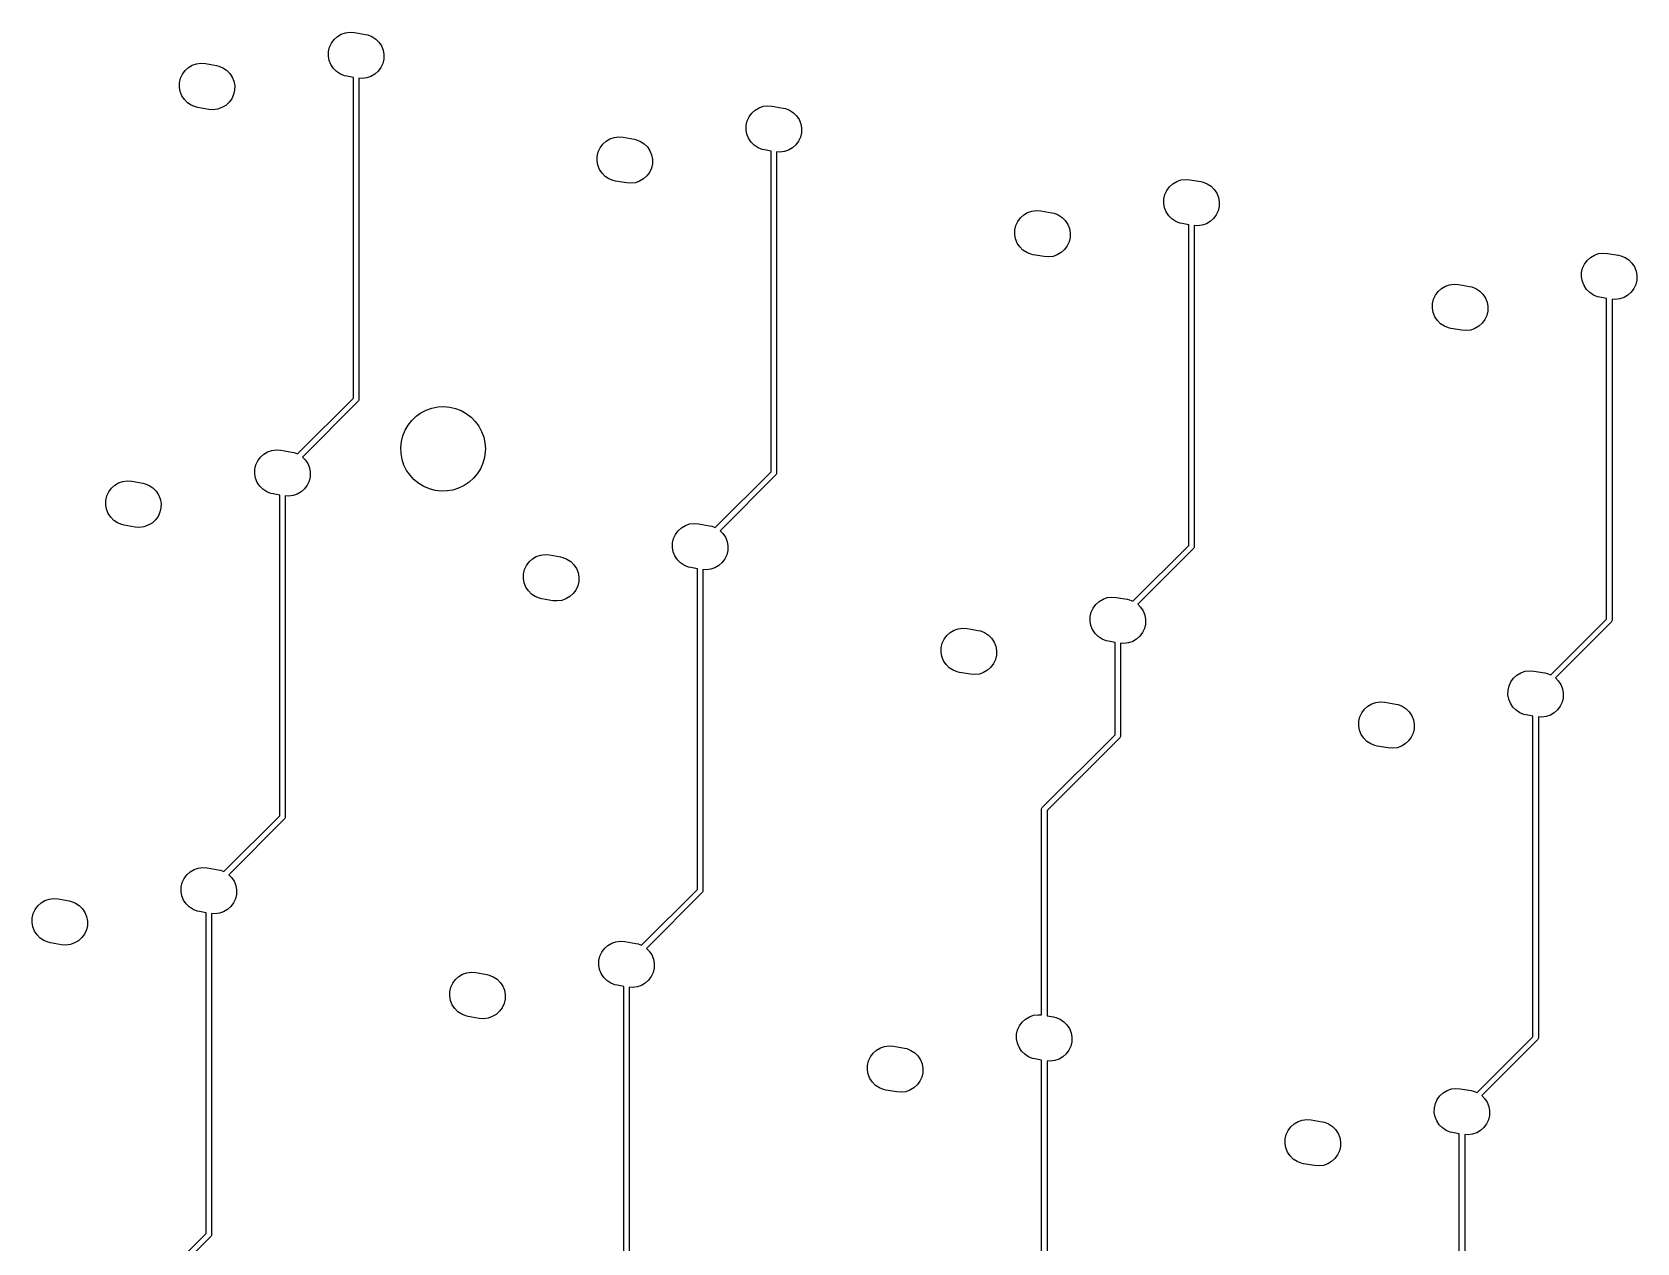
# Model space of a CAD drawing. Extents: x -67 to 321, y -170 to -25.
# Drawn here: x -60.4 to 11.7, y -79.9 to -25.5 of the extents above; entities that cross this region are included whole.
import ezdxf

# ---------------------------------------------------------------- set-up
doc = ezdxf.new("R2010")
doc.units = 0
doc.layers.add('BLACK', color=7, linetype='CONTINUOUS')

msp = doc.modelspace()

# ---------------------------------------------------------------- linework, layer by layer
at = {"layer": 'BLACK', "linetype": 'CONTINUOUS'}
for p, q in [((-46.9237, -25.9691), (-46.8043, -25.806)), ((-46.8043, -25.806), (-46.6546, -25.6703)), ((-46.6546, -25.6703), (-46.4806, -25.5674)), ((-46.4806, -25.5674), (-46.2895, -25.5016)), ((-46.2895, -25.5016), (-46.0891, -25.4755)), ((-46.0891, -25.4755), (-45.8875, -25.4903)), ((-45.8875, -25.4903), (-45.3951, -25.5772)), ((-45.3951, -25.5772), (-45.2931, -25.6007)), ((-45.2931, -25.6007), (-45.1055, -25.6758)), ((-45.1055, -25.6758), (-44.9368, -25.787)), ((-44.9368, -25.787), (-44.7938, -25.93)), ((-44.7938, -25.93), (-44.6826, -26.0987)), ((-47.0582, -26.5519), (-47.0533, -26.3498)), ((-47.0224, -26.7508), (-47.0582, -26.5519)), ((-47.0533, -26.3498), (-47.0078, -26.1529)), ((-47.0078, -26.1529), (-46.9237, -25.9691)), ((-44.6826, -26.0987), (-44.6075, -26.2863)), ((-44.6075, -26.2863), (-44.5717, -26.4853)), ((-44.5717, -26.4853), (-44.5767, -26.6873)), ((-53.7024, -27.5516), (-53.6183, -27.3679)), ((-53.6183, -27.3679), (-53.4989, -27.2048)), ((-53.4989, -27.2048), (-53.3492, -27.069)), ((-53.3492, -27.069), (-53.1752, -26.9661)), ((-53.1752, -26.9661), (-52.9841, -26.9003)), ((-52.9841, -26.9003), (-52.7837, -26.8743)), ((-52.7837, -26.8743), (-52.5821, -26.8891)), ((-52.5821, -26.8891), (-52.0897, -26.9759)), ((-52.0897, -26.9759), (-51.9877, -26.9995)), ((-51.9877, -26.9995), (-51.8001, -27.0745)), ((-51.8001, -27.0745), (-51.6313, -27.1858)), ((-51.6313, -27.1858), (-51.4884, -27.3287)), ((-51.4884, -27.3287), (-51.3772, -27.4974)), ((-46.9474, -26.9385), (-47.0224, -26.7508)), ((-46.8361, -27.1072), (-46.9474, -26.9385)), ((-46.6932, -27.2501), (-46.8361, -27.1072)), ((-46.5245, -27.3614), (-46.6932, -27.2501)), ((-46.3368, -27.4364), (-46.5245, -27.3614)), ((-44.9754, -27.3669), (-45.1493, -27.4698)), ((-44.8256, -27.2311), (-44.9754, -27.3669)), ((-44.7063, -27.068), (-44.8256, -27.2311)), ((-44.6221, -26.8842), (-44.7063, -27.068)), ((-44.5767, -26.6873), (-44.6221, -26.8842)), ((-53.7528, -27.9506), (-53.7479, -27.7486)), ((-53.717, -28.1495), (-53.7528, -27.9506)), ((-53.7479, -27.7486), (-53.7024, -27.5516)), ((-51.3772, -27.4974), (-51.3021, -27.6851)), ((-51.2713, -28.0861), (-51.3167, -28.283)), ((-51.3021, -27.6851), (-51.2663, -27.884)), ((-51.2663, -27.884), (-51.2713, -28.0861)), ((-46.2348, -27.46), (-46.3368, -27.4364)), ((-45.94, -27.512), (-46.2348, -27.46)), ((-45.94, -41.9194), (-45.94, -27.512)), ((-45.5409, -27.5616), (-45.69, -27.5506)), ((-45.69, -27.5506), (-45.69, -41.9712)), ((-45.3404, -27.5356), (-45.5409, -27.5616)), ((-45.1493, -27.4698), (-45.3404, -27.5356)), ((-53.642, -28.3372), (-53.717, -28.1495)), ((-53.5307, -28.5059), (-53.642, -28.3372)), ((-53.3878, -28.6488), (-53.5307, -28.5059)), ((-53.2191, -28.7601), (-53.3878, -28.6488)), ((-53.0314, -28.8352), (-53.2191, -28.7601)), ((-51.67, -28.7656), (-51.8439, -28.8685)), ((-51.5202, -28.6299), (-51.67, -28.7656)), ((-51.4009, -28.4668), (-51.5202, -28.6299)), ((-51.3167, -28.283), (-51.4009, -28.4668)), ((-27.7201, -28.8754), (-27.5289, -28.8096)), ((-27.5289, -28.8096), (-27.3285, -28.7835)), ((-27.3285, -28.7835), (-27.1269, -28.7983)), ((-27.1269, -28.7983), (-26.6345, -28.8852)), ((-52.9294, -28.8587), (-53.0314, -28.8352)), ((-52.437, -28.9455), (-52.9294, -28.8587)), ((-52.2355, -28.9603), (-52.437, -28.9455)), ((-52.035, -28.9343), (-52.2355, -28.9603)), ((-51.8439, -28.8685), (-52.035, -28.9343)), ((-28.2927, -29.6578), (-28.2472, -29.4609)), ((-28.2472, -29.4609), (-28.1631, -29.2771)), ((-28.1631, -29.2771), (-28.0437, -29.114)), ((-28.0437, -29.114), (-27.894, -28.9783)), ((-27.894, -28.9783), (-27.7201, -28.8754)), ((-26.6345, -28.8852), (-26.5326, -28.9087)), ((-26.5326, -28.9087), (-26.3449, -28.9838)), ((-26.3449, -28.9838), (-26.1762, -29.095)), ((-26.1762, -29.095), (-26.0332, -29.238)), ((-26.0332, -29.238), (-25.922, -29.4067)), ((-25.922, -29.4067), (-25.8469, -29.5943)), ((-34.4146, -30.2741), (-34.2235, -30.2083)), ((-34.2235, -30.2083), (-34.0231, -30.1823)), ((-34.0231, -30.1823), (-33.8215, -30.1971)), ((-33.8215, -30.1971), (-33.3291, -30.2839)), ((-28.2977, -29.8599), (-28.2927, -29.6578)), ((-28.2619, -30.0588), (-28.2977, -29.8599)), ((-28.1868, -30.2465), (-28.2619, -30.0588)), ((-28.0755, -30.4152), (-28.1868, -30.2465)), ((-25.8615, -30.1922), (-25.9457, -30.376)), ((-25.8161, -29.9953), (-25.8615, -30.1922)), ((-25.8469, -29.5943), (-25.8111, -29.7933)), ((-25.8111, -29.7933), (-25.8161, -29.9953)), ((-34.9873, -31.0566), (-34.9418, -30.8596)), ((-34.9418, -30.8596), (-34.8577, -30.6759)), ((-34.8577, -30.6759), (-34.7383, -30.5128)), ((-34.7383, -30.5128), (-34.5886, -30.377)), ((-34.5886, -30.377), (-34.4146, -30.2741)), ((-33.3291, -30.2839), (-33.2272, -30.3075)), ((-33.2272, -30.3075), (-33.0395, -30.3825)), ((-33.0395, -30.3825), (-32.8708, -30.4938)), ((-32.8708, -30.4938), (-32.7278, -30.6367)), ((-32.7278, -30.6367), (-32.6166, -30.8054)), ((-32.6166, -30.8054), (-32.5415, -30.9931)), ((-32.5415, -30.9931), (-32.5057, -31.192)), ((-27.9326, -30.5581), (-28.0755, -30.4152)), ((-27.7639, -30.6694), (-27.9326, -30.5581)), ((-27.5762, -30.7444), (-27.7639, -30.6694)), ((-27.4742, -30.768), (-27.5762, -30.7444)), ((-27.1794, -30.82), (-27.4742, -30.768)), ((-27.1794, -45.2274), (-27.1794, -30.82)), ((-26.7803, -30.8696), (-26.9294, -30.8586)), ((-26.9294, -30.8586), (-26.9294, -45.2792)), ((-26.5798, -30.8436), (-26.7803, -30.8696)), ((-26.3887, -30.7778), (-26.5798, -30.8436)), ((-26.2148, -30.6749), (-26.3887, -30.7778)), ((-26.065, -30.5391), (-26.2148, -30.6749)), ((-25.9457, -30.376), (-26.065, -30.5391)), ((-34.9922, -31.2586), (-34.9873, -31.0566)), ((-34.9565, -31.4575), (-34.9922, -31.2586)), ((-34.8814, -31.6452), (-34.9565, -31.4575)), ((-34.7701, -31.8139), (-34.8814, -31.6452)), ((-32.5561, -31.591), (-32.6403, -31.7748)), ((-32.5107, -31.3941), (-32.5561, -31.591)), ((-32.5057, -31.192), (-32.5107, -31.3941)), ((-34.6272, -31.9568), (-34.7701, -31.8139)), ((-34.4585, -32.0681), (-34.6272, -31.9568)), ((-34.2708, -32.1432), (-34.4585, -32.0681)), ((-34.1688, -32.1667), (-34.2708, -32.1432)), ((-33.6764, -32.2535), (-34.1688, -32.1667)), ((-33.4749, -32.2683), (-33.6764, -32.2535)), ((-33.2744, -32.2423), (-33.4749, -32.2683)), ((-33.0833, -32.1765), (-33.2744, -32.2423)), ((-32.9094, -32.0736), (-33.0833, -32.1765)), ((-32.7596, -31.9379), (-32.9094, -32.0736)), ((-32.6403, -31.7748), (-32.7596, -31.9379)), ((-9.4025, -32.5851), (-9.2832, -32.422)), ((-9.2832, -32.422), (-9.1334, -32.2863)), ((-9.1334, -32.2863), (-8.9595, -32.1834)), ((-8.9595, -32.1834), (-8.7684, -32.1176)), ((-8.7684, -32.1176), (-8.5679, -32.0915)), ((-8.5679, -32.0915), (-8.3664, -32.1063)), ((-8.3664, -32.1063), (-7.874, -32.1932)), ((-7.874, -32.1932), (-7.772, -32.2167)), ((-7.772, -32.2167), (-7.5843, -32.2918)), ((-7.5843, -32.2918), (-7.4156, -32.403)), ((-7.4156, -32.403), (-7.2727, -32.5459)), ((-9.5371, -33.1679), (-9.5321, -32.9658)), ((-9.5321, -32.9658), (-9.4867, -32.7689)), ((-9.4867, -32.7689), (-9.4025, -32.5851)), ((-7.2727, -32.5459), (-7.1614, -32.7147)), ((-7.1614, -32.7147), (-7.0864, -32.9023)), ((-7.0864, -32.9023), (-7.0506, -33.1013)), ((-7.0506, -33.1013), (-7.0555, -33.3033)), ((-16.0971, -33.9839), (-15.9778, -33.8208)), ((-15.9778, -33.8208), (-15.828, -33.685)), ((-15.828, -33.685), (-15.6541, -33.5821)), ((-15.6541, -33.5821), (-15.463, -33.5163)), ((-15.463, -33.5163), (-15.2625, -33.4903)), ((-15.2625, -33.4903), (-15.061, -33.5051)), ((-15.061, -33.5051), (-14.5686, -33.5919)), ((-14.5686, -33.5919), (-14.4666, -33.6155)), ((-14.4666, -33.6155), (-14.2789, -33.6905)), ((-14.2789, -33.6905), (-14.1102, -33.8018)), ((-14.1102, -33.8018), (-13.9673, -33.9447)), ((-9.5013, -33.3668), (-9.5371, -33.1679)), ((-9.4262, -33.5544), (-9.5013, -33.3668)), ((-9.315, -33.7232), (-9.4262, -33.5544)), ((-9.172, -33.8661), (-9.315, -33.7232)), ((-9.0033, -33.9774), (-9.172, -33.8661)), ((-7.3045, -33.8471), (-7.4542, -33.9829)), ((-7.1851, -33.684), (-7.3045, -33.8471)), ((-7.101, -33.5002), (-7.1851, -33.684)), ((-7.0555, -33.3033), (-7.101, -33.5002)), ((-16.2317, -34.5666), (-16.2267, -34.3646)), ((-16.1959, -34.7655), (-16.2317, -34.5666)), ((-16.2267, -34.3646), (-16.1813, -34.1676)), ((-16.1813, -34.1676), (-16.0971, -33.9839)), ((-13.9673, -33.9447), (-13.856, -34.1134)), ((-13.856, -34.1134), (-13.7809, -34.3011)), ((-13.7809, -34.3011), (-13.7451, -34.5)), ((-13.7451, -34.5), (-13.7501, -34.7021)), ((-8.8156, -34.0524), (-9.0033, -33.9774)), ((-8.7137, -34.076), (-8.8156, -34.0524)), ((-8.4188, -34.128), (-8.7137, -34.076)), ((-8.4188, -48.5354), (-8.4188, -34.128)), ((-8.0197, -34.1776), (-8.1688, -34.1666)), ((-8.1688, -34.1666), (-8.1688, -48.5872)), ((-7.8193, -34.1516), (-8.0197, -34.1776)), ((-7.6281, -34.0858), (-7.8193, -34.1516)), ((-7.4542, -33.9829), (-7.6281, -34.0858)), ((-16.1208, -34.9532), (-16.1959, -34.7655)), ((-16.0096, -35.1219), (-16.1208, -34.9532)), ((-15.8666, -35.2648), (-16.0096, -35.1219)), ((-15.6979, -35.3761), (-15.8666, -35.2648)), ((-13.9991, -35.2459), (-14.1488, -35.3816)), ((-13.8797, -35.0828), (-13.9991, -35.2459)), ((-13.7956, -34.899), (-13.8797, -35.0828)), ((-13.7501, -34.7021), (-13.7956, -34.899)), ((-15.5102, -35.4512), (-15.6979, -35.3761)), ((-15.4083, -35.4747), (-15.5102, -35.4512)), ((-14.9158, -35.5615), (-15.4083, -35.4747)), ((-14.7143, -35.5763), (-14.9158, -35.5615)), ((-14.5139, -35.5503), (-14.7143, -35.5763)), ((-14.3227, -35.4845), (-14.5139, -35.5503)), ((-14.1488, -35.3816), (-14.3227, -35.4845)), ((9.2739, -36.0769), (9.3581, -35.8931)), ((9.3581, -35.8931), (9.4774, -35.73)), ((9.4774, -35.73), (9.6272, -35.5943)), ((9.6272, -35.5943), (9.8011, -35.4914)), ((9.8011, -35.4914), (9.9922, -35.4256)), ((9.9922, -35.4256), (10.1927, -35.3995)), ((10.1927, -35.3995), (10.3942, -35.4143)), ((10.3942, -35.4143), (10.8866, -35.5012)), ((10.8866, -35.5012), (10.9886, -35.5247)), ((10.9886, -35.5247), (11.1763, -35.5998)), ((11.1763, -35.5998), (11.345, -35.711)), ((11.345, -35.711), (11.4879, -35.8539)), ((11.4879, -35.8539), (11.5992, -36.0227)), ((11.5992, -36.0227), (11.6742, -36.2103)), ((9.2235, -36.4759), (9.2285, -36.2738)), ((9.2593, -36.6748), (9.2235, -36.4759)), ((9.2285, -36.2738), (9.2739, -36.0769)), ((9.3344, -36.8624), (9.2593, -36.6748)), ((11.7051, -36.6113), (11.6596, -36.8082)), ((11.6742, -36.2103), (11.71, -36.4093)), ((11.71, -36.4093), (11.7051, -36.6113)), ((2.5339, -37.6726), (2.5793, -37.4756)), ((2.5793, -37.4756), (2.6635, -37.2919)), ((2.6635, -37.2919), (2.7828, -37.1288)), ((2.7828, -37.1288), (2.9326, -36.993)), ((2.9326, -36.993), (3.1065, -36.8901)), ((3.1065, -36.8901), (3.2976, -36.8243)), ((3.2976, -36.8243), (3.4981, -36.7983)), ((3.4981, -36.7983), (3.6996, -36.8131)), ((3.6996, -36.8131), (4.192, -36.8999)), ((4.192, -36.8999), (4.294, -36.9235)), ((4.294, -36.9235), (4.4817, -36.9985)), ((4.4817, -36.9985), (4.6504, -37.1098)), ((4.6504, -37.1098), (4.7933, -37.2527)), ((4.7933, -37.2527), (4.9046, -37.4214)), ((4.9046, -37.4214), (4.9797, -37.6091)), ((9.4456, -37.0312), (9.3344, -36.8624)), ((9.5885, -37.1741), (9.4456, -37.0312)), ((9.7573, -37.2854), (9.5885, -37.1741)), ((9.9449, -37.3604), (9.7573, -37.2854)), ((10.0469, -37.384), (9.9449, -37.3604)), ((10.3418, -37.4359), (10.0469, -37.384)), ((10.3418, -51.8434), (10.3418, -37.4359)), ((10.7409, -37.4856), (10.5918, -37.4746)), ((10.5918, -37.4746), (10.5918, -51.8952)), ((10.9413, -37.4596), (10.7409, -37.4856)), ((11.1324, -37.3938), (10.9413, -37.4596)), ((11.3064, -37.2909), (11.1324, -37.3938)), ((11.4561, -37.1551), (11.3064, -37.2909)), ((11.5755, -36.992), (11.4561, -37.1551)), ((11.6596, -36.8082), (11.5755, -36.992)), ((2.5289, -37.8746), (2.5339, -37.6726)), ((2.5647, -38.0735), (2.5289, -37.8746)), ((2.6398, -38.2612), (2.5647, -38.0735)), ((5.0105, -38.0101), (4.965, -38.207)), ((4.9797, -37.6091), (5.0154, -37.808)), ((5.0154, -37.808), (5.0105, -38.0101)), ((2.751, -38.4299), (2.6398, -38.2612)), ((2.8939, -38.5728), (2.751, -38.4299)), ((3.0627, -38.6841), (2.8939, -38.5728)), ((3.2503, -38.7592), (3.0627, -38.6841)), ((3.3523, -38.7827), (3.2503, -38.7592)), ((3.8447, -38.8695), (3.3523, -38.7827)), ((4.0463, -38.8843), (3.8447, -38.8695)), ((4.2467, -38.8583), (4.0463, -38.8843)), ((4.4378, -38.7925), (4.2467, -38.8583)), ((4.6118, -38.6896), (4.4378, -38.7925)), ((4.7615, -38.5539), (4.6118, -38.6896)), ((4.8809, -38.3908), (4.7615, -38.5539)), ((4.965, -38.207), (4.8809, -38.3908)), ((-48.4445, -44.4239), (-45.94, -41.9194)), ((-45.7266, -42.0595), (-48.2297, -44.5627)), ((-45.7118, -42.0325), (-45.7266, -42.0595)), ((-45.6951, -42.0067), (-45.7118, -42.0325)), ((-45.6942, -42.0003), (-45.6951, -42.0067)), ((-45.6929, -41.9978), (-45.6942, -42.0003)), ((-45.69, -41.9712), (-45.6932, -41.9932)), ((-45.6932, -41.9932), (-45.6929, -41.9978)), ((-42.9027, -42.576), (-42.6646, -42.4523)), ((-42.6646, -42.4523), (-42.4114, -42.3633)), ((-42.4114, -42.3633), (-42.1481, -42.311)), ((-42.1481, -42.311), (-41.8802, -42.2962)), ((-41.8802, -42.2962), (-41.6128, -42.3194)), ((-41.6128, -42.3194), (-41.3513, -42.38)), ((-41.3513, -42.38), (-41.101, -42.4768)), ((-41.101, -42.4768), (-40.8669, -42.608)), ((-43.6163, -43.3601), (-43.4815, -43.128)), ((-43.4815, -43.128), (-43.3153, -42.9173)), ((-43.3153, -42.9173), (-43.1211, -42.732)), ((-43.1211, -42.732), (-42.9027, -42.576)), ((-40.8669, -42.608), (-40.6535, -42.7708)), ((-40.6535, -42.7708), (-40.4652, -42.962)), ((-40.4652, -42.962), (-40.3058, -43.1779)), ((-40.3058, -43.1779), (-40.1783, -43.4141)), ((-43.8091, -44.1363), (-43.7817, -43.8693)), ((-43.7817, -43.8693), (-43.717, -43.6089)), ((-43.717, -43.6089), (-43.6163, -43.3601)), ((-40.1783, -43.4141), (-40.0854, -43.6659)), ((-40.0854, -43.6659), (-40.029, -43.9283)), ((-40.029, -43.9283), (-40.01, -44.196)), ((-50.2317, -44.7297), (-50.1123, -44.5666)), ((-50.1123, -44.5666), (-49.9626, -44.4309)), ((-49.9626, -44.4309), (-49.7886, -44.328)), ((-49.7886, -44.328), (-49.5975, -44.2622)), ((-49.5975, -44.2622), (-49.3971, -44.2361)), ((-49.3971, -44.2361), (-49.1955, -44.2509)), ((-49.1955, -44.2509), (-48.7031, -44.3378)), ((-48.7031, -44.3378), (-48.6011, -44.3613)), ((-48.6011, -44.3613), (-48.4445, -44.4239)), ((-48.2297, -44.5627), (-48.1018, -44.6905)), ((-43.7985, -44.4045), (-43.8091, -44.1363)), ((-43.7503, -44.6685), (-43.7985, -44.4045)), ((-43.6654, -44.9231), (-43.7503, -44.6685)), ((-40.0495, -44.5813), (-40.1223, -44.8396)), ((-40.0137, -44.3153), (-40.0495, -44.5813)), ((-40.01, -44.196), (-40.0137, -44.3153)), ((-50.3662, -45.3125), (-50.3613, -45.1104)), ((-50.3304, -45.5114), (-50.3662, -45.3125)), ((-50.3613, -45.1104), (-50.3158, -44.9135)), ((-50.3158, -44.9135), (-50.2317, -44.7297)), ((-48.1018, -44.6905), (-47.9906, -44.8593)), ((-47.9906, -44.8593), (-47.9155, -45.0469)), ((-47.9155, -45.0469), (-47.8797, -45.2459)), ((-47.8797, -45.2459), (-47.8847, -45.4479)), ((-43.5454, -45.1632), (-43.6654, -44.9231)), ((-43.3928, -45.384), (-43.5454, -45.1632)), ((-43.2106, -45.581), (-43.3928, -45.384)), ((-40.3729, -45.3128), (-40.5456, -45.5182)), ((-40.2308, -45.0851), (-40.3729, -45.3128)), ((-40.1223, -44.8396), (-40.2308, -45.0851)), ((-29.684, -47.7319), (-27.1794, -45.2274)), ((-26.966, -45.3675), (-29.4691, -47.8707)), ((-26.9512, -45.3405), (-26.966, -45.3675)), ((-26.9345, -45.3147), (-26.9512, -45.3405)), ((-26.9336, -45.3083), (-26.9345, -45.3147)), ((-26.9323, -45.3058), (-26.9336, -45.3083)), ((-26.9294, -45.2792), (-26.9326, -45.3012)), ((-26.9326, -45.3012), (-26.9323, -45.3058)), ((-57.0104, -46.3122), (-56.9263, -46.1285)), ((-56.9263, -46.1285), (-56.8069, -45.9654)), ((-56.8069, -45.9654), (-56.6572, -45.8296)), ((-56.6572, -45.8296), (-56.4832, -45.7267)), ((-56.4832, -45.7267), (-56.2921, -45.6609)), ((-56.2921, -45.6609), (-56.0917, -45.6349)), ((-56.0917, -45.6349), (-55.8901, -45.6497)), ((-55.8901, -45.6497), (-55.3977, -45.7365)), ((-55.3977, -45.7365), (-55.2957, -45.7601)), ((-55.2957, -45.7601), (-55.1081, -45.8351)), ((-55.1081, -45.8351), (-54.9393, -45.9464)), ((-54.9393, -45.9464), (-54.7964, -46.0893)), ((-54.7964, -46.0893), (-54.6852, -46.258)), ((-50.2554, -45.699), (-50.3304, -45.5114)), ((-50.1441, -45.8678), (-50.2554, -45.699)), ((-50.0012, -46.0107), (-50.1441, -45.8678)), ((-49.8325, -46.1219), (-50.0012, -46.0107)), ((-49.6448, -46.197), (-49.8325, -46.1219)), ((-48.2834, -46.1275), (-48.4573, -46.2303)), ((-48.1336, -45.9917), (-48.2834, -46.1275)), ((-48.0143, -45.8286), (-48.1336, -45.9917)), ((-47.9301, -45.6448), (-48.0143, -45.8286)), ((-47.8847, -45.4479), (-47.9301, -45.6448)), ((-43.0025, -45.7505), (-43.2106, -45.581)), ((-42.7726, -45.8889), (-43.0025, -45.7505)), ((-42.5254, -45.9936), (-42.7726, -45.8889)), ((-42.266, -46.0623), (-42.5254, -45.9936)), ((-41.9995, -46.0939), (-42.266, -46.0623)), ((-41.7312, -46.0876), (-41.9995, -46.0939)), ((-41.4665, -46.0435), (-41.7312, -46.0876)), ((-41.2106, -45.9626), (-41.4665, -46.0435)), ((-40.9686, -45.8464), (-41.2106, -45.9626)), ((-40.7455, -45.6973), (-40.9686, -45.8464)), ((-40.5456, -45.5182), (-40.7455, -45.6973)), ((-57.0608, -46.7112), (-57.0559, -46.5092)), ((-57.025, -46.9101), (-57.0608, -46.7112)), ((-57.0559, -46.5092), (-57.0104, -46.3122)), ((-54.6852, -46.258), (-54.6101, -46.4457)), ((-54.5793, -46.8466), (-54.6247, -47.0436)), ((-54.6101, -46.4457), (-54.5743, -46.6446)), ((-54.5743, -46.6446), (-54.5793, -46.8466)), ((-49.5428, -46.2206), (-49.6448, -46.197)), ((-49.248, -46.2725), (-49.5428, -46.2206)), ((-49.248, -60.68), (-49.248, -46.2725)), ((-48.8489, -46.3222), (-48.998, -46.3112)), ((-48.998, -46.3112), (-48.998, -60.7317)), ((-48.6484, -46.2961), (-48.8489, -46.3222)), ((-48.4573, -46.2303), (-48.6484, -46.2961)), ((-56.95, -47.0978), (-57.025, -46.9101)), ((-56.8387, -47.2665), (-56.95, -47.0978)), ((-56.6958, -47.4094), (-56.8387, -47.2665)), ((-56.5271, -47.5207), (-56.6958, -47.4094)), ((-56.3394, -47.5958), (-56.5271, -47.5207)), ((-54.978, -47.5262), (-55.1519, -47.6291)), ((-54.8282, -47.3904), (-54.978, -47.5262)), ((-54.7089, -47.2274), (-54.8282, -47.3904)), ((-54.6247, -47.0436), (-54.7089, -47.2274)), ((-31.028, -47.636), (-30.8369, -47.5702)), ((-30.8369, -47.5702), (-30.6365, -47.5441)), ((-30.6365, -47.5441), (-30.4349, -47.5589)), ((-30.4349, -47.5589), (-29.9425, -47.6458)), ((-56.2374, -47.6193), (-56.3394, -47.5958)), ((-55.745, -47.7061), (-56.2374, -47.6193)), ((-55.5435, -47.7209), (-55.745, -47.7061)), ((-55.343, -47.6949), (-55.5435, -47.7209)), ((-55.1519, -47.6291), (-55.343, -47.6949)), ((-31.6007, -48.4184), (-31.5552, -48.2215)), ((-31.5552, -48.2215), (-31.4711, -48.0377)), ((-31.4711, -48.0377), (-31.3517, -47.8746)), ((-31.3517, -47.8746), (-31.202, -47.7388)), ((-31.202, -47.7388), (-31.028, -47.636)), ((-29.9425, -47.6458), (-29.8406, -47.6693)), ((-29.8406, -47.6693), (-29.684, -47.7319)), ((-29.4691, -47.8707), (-29.3412, -47.9985)), ((-29.3412, -47.9985), (-29.23, -48.1673)), ((-29.23, -48.1673), (-29.1549, -48.3549)), ((-37.7226, -49.0347), (-37.5315, -48.9689)), ((-37.5315, -48.9689), (-37.3311, -48.9429)), ((-37.3311, -48.9429), (-37.1295, -48.9577)), ((-37.1295, -48.9577), (-36.6371, -49.0445)), ((-31.6056, -48.6205), (-31.6007, -48.4184)), ((-31.5699, -48.8194), (-31.6056, -48.6205)), ((-31.4948, -49.007), (-31.5699, -48.8194)), ((-31.3835, -49.1758), (-31.4948, -49.007)), ((-29.1695, -48.9528), (-29.2537, -49.1366)), ((-29.1241, -48.7559), (-29.1695, -48.9528)), ((-29.1549, -48.3549), (-29.1191, -48.5538)), ((-29.1191, -48.5538), (-29.1241, -48.7559)), ((-10.9234, -51.0399), (-8.4188, -48.5354)), ((-8.2054, -48.6755), (-10.7085, -51.1787)), ((-8.1907, -48.6485), (-8.2054, -48.6755)), ((-8.174, -48.6227), (-8.1907, -48.6485)), ((-8.173, -48.6163), (-8.174, -48.6227)), ((-8.1717, -48.6138), (-8.173, -48.6163)), ((-8.1688, -48.5872), (-8.172, -48.6092)), ((-8.172, -48.6092), (-8.1717, -48.6138)), ((-38.2953, -49.8172), (-38.2498, -49.6202)), ((-38.2498, -49.6202), (-38.1657, -49.4365)), ((-38.1657, -49.4365), (-38.0463, -49.2734)), ((-38.0463, -49.2734), (-37.8966, -49.1376)), ((-37.8966, -49.1376), (-37.7226, -49.0347)), ((-36.6371, -49.0445), (-36.5352, -49.0681)), ((-36.5352, -49.0681), (-36.3475, -49.1431)), ((-36.3475, -49.1431), (-36.1788, -49.2544)), ((-36.1788, -49.2544), (-36.0358, -49.3973)), ((-36.0358, -49.3973), (-35.9246, -49.566)), ((-35.9246, -49.566), (-35.8495, -49.7537)), ((-31.2406, -49.3187), (-31.3835, -49.1758)), ((-31.0719, -49.4299), (-31.2406, -49.3187)), ((-30.8842, -49.505), (-31.0719, -49.4299)), ((-30.7822, -49.5286), (-30.8842, -49.505)), ((-30.4874, -49.5805), (-30.7822, -49.5286)), ((-30.4874, -63.988), (-30.4874, -49.5805)), ((-30.0883, -49.6302), (-30.2374, -49.6192)), ((-30.2374, -49.6192), (-30.2374, -64.0397)), ((-29.8878, -49.6041), (-30.0883, -49.6302)), ((-29.6967, -49.5383), (-29.8878, -49.6041)), ((-29.5228, -49.4355), (-29.6967, -49.5383)), ((-29.373, -49.2997), (-29.5228, -49.4355)), ((-29.2537, -49.1366), (-29.373, -49.2997)), ((-38.3002, -50.0192), (-38.2953, -49.8172)), ((-38.2645, -50.2181), (-38.3002, -50.0192)), ((-38.1894, -50.4058), (-38.2645, -50.2181)), ((-38.0781, -50.5745), (-38.1894, -50.4058)), ((-35.8641, -50.3516), (-35.9483, -50.5353)), ((-35.8187, -50.1546), (-35.8641, -50.3516)), ((-35.8495, -49.7537), (-35.8137, -49.9526)), ((-35.8137, -49.9526), (-35.8187, -50.1546)), ((-37.9352, -50.7174), (-38.0781, -50.5745)), ((-37.7665, -50.8287), (-37.9352, -50.7174)), ((-37.5788, -50.9038), (-37.7665, -50.8287)), ((-37.4768, -50.9273), (-37.5788, -50.9038)), ((-36.9844, -51.0141), (-37.4768, -50.9273)), ((-36.7829, -51.0289), (-36.9844, -51.0141)), ((-36.5824, -51.0029), (-36.7829, -51.0289)), ((-36.3913, -50.9371), (-36.5824, -51.0029)), ((-36.2174, -50.8342), (-36.3913, -50.9371)), ((-36.0676, -50.6984), (-36.2174, -50.8342)), ((-35.9483, -50.5353), (-36.0676, -50.6984)), ((-12.5912, -51.1826), (-12.4414, -51.0468)), ((-12.4414, -51.0468), (-12.2675, -50.944)), ((-12.2675, -50.944), (-12.0764, -50.8782)), ((-12.0764, -50.8782), (-11.8759, -50.8521)), ((-11.8759, -50.8521), (-11.6744, -50.8669)), ((-11.6744, -50.8669), (-11.182, -50.9538)), ((-11.182, -50.9538), (-11.08, -50.9773)), ((-11.08, -50.9773), (-10.9234, -51.0399)), ((-12.8451, -51.9285), (-12.8401, -51.7264)), ((-12.8401, -51.7264), (-12.7947, -51.5295)), ((-12.7947, -51.5295), (-12.7105, -51.3457)), ((-12.7105, -51.3457), (-12.5912, -51.1826)), ((-10.7085, -51.1787), (-10.5807, -51.3065)), ((-10.5807, -51.3065), (-10.4694, -51.4753)), ((-10.4694, -51.4753), (-10.3943, -51.6629)), ((-10.3943, -51.6629), (-10.3586, -51.8618)), ((-10.3586, -51.8618), (-10.3635, -52.0639)), ((7.8372, -54.3479), (10.3418, -51.8434)), ((10.5918, -51.8952), (10.5886, -51.9172)), ((-19.4051, -52.7445), (-19.2857, -52.5814)), ((-19.2857, -52.5814), (-19.136, -52.4456)), ((-19.136, -52.4456), (-18.9621, -52.3427)), ((-18.9621, -52.3427), (-18.771, -52.2769)), ((-18.771, -52.2769), (-18.5705, -52.2509)), ((-18.5705, -52.2509), (-18.369, -52.2657)), ((-18.369, -52.2657), (-17.8766, -52.3525)), ((-17.8766, -52.3525), (-17.7746, -52.376)), ((-17.7746, -52.376), (-17.5869, -52.4511)), ((-17.5869, -52.4511), (-17.4182, -52.5624)), ((-17.4182, -52.5624), (-17.2753, -52.7053)), ((-12.8093, -52.1274), (-12.8451, -51.9285)), ((-12.7342, -52.315), (-12.8093, -52.1274)), ((-12.623, -52.4838), (-12.7342, -52.315)), ((-12.48, -52.6267), (-12.623, -52.4838)), ((-10.6125, -52.6077), (-10.7622, -52.7435)), ((-10.4931, -52.4446), (-10.6125, -52.6077)), ((-10.409, -52.2608), (-10.4931, -52.4446)), ((-10.3635, -52.0639), (-10.409, -52.2608)), ((10.5552, -51.9835), (8.052, -54.4867)), ((10.5699, -51.9565), (10.5552, -51.9835)), ((10.5866, -51.9307), (10.5699, -51.9565)), ((10.5876, -51.9243), (10.5866, -51.9307)), ((10.5889, -51.9218), (10.5876, -51.9243)), ((10.5886, -51.9172), (10.5889, -51.9218)), ((-19.5397, -53.3272), (-19.5347, -53.1252)), ((-19.5039, -53.5261), (-19.5397, -53.3272)), ((-19.5347, -53.1252), (-19.4893, -52.9282)), ((-19.4893, -52.9282), (-19.4051, -52.7445)), ((-17.2753, -52.7053), (-17.164, -52.874)), ((-17.164, -52.874), (-17.0889, -53.0617)), ((-17.0889, -53.0617), (-17.0531, -53.2606)), ((-17.0531, -53.2606), (-17.0581, -53.4626)), ((-12.3113, -52.7379), (-12.48, -52.6267)), ((-12.1236, -52.813), (-12.3113, -52.7379)), ((-12.0217, -52.8365), (-12.1236, -52.813)), ((-11.7268, -52.8885), (-12.0217, -52.8365)), ((-11.7268, -57.0334), (-11.7268, -52.8885)), ((-11.3277, -52.9382), (-11.4768, -52.9272)), ((-11.4768, -52.9272), (-11.4768, -57.0852)), ((-11.1273, -52.9121), (-11.3277, -52.9382)), ((-10.9362, -52.8463), (-11.1273, -52.9121)), ((-10.7622, -52.7435), (-10.9362, -52.8463)), ((-19.4288, -53.7138), (-19.5039, -53.5261)), ((-19.3175, -53.8825), (-19.4288, -53.7138)), ((-19.1746, -54.0254), (-19.3175, -53.8825)), ((-19.0059, -54.1367), (-19.1746, -54.0254)), ((-17.3071, -54.0064), (-17.4568, -54.1422)), ((-17.1877, -53.8433), (-17.3071, -54.0064)), ((-17.1035, -53.6596), (-17.1877, -53.8433)), ((-17.0581, -53.4626), (-17.1035, -53.6596)), ((-18.8182, -54.2117), (-19.0059, -54.1367)), ((-18.7163, -54.2353), (-18.8182, -54.2117)), ((-18.2238, -54.3221), (-18.7163, -54.2353)), ((-18.0223, -54.3369), (-18.2238, -54.3221)), ((-17.8218, -54.3109), (-18.0223, -54.3369)), ((-17.6307, -54.2451), (-17.8218, -54.3109)), ((-17.4568, -54.1422), (-17.6307, -54.2451)), ((5.9659, -54.8375), (6.0501, -54.6537)), ((6.0501, -54.6537), (6.1694, -54.4906)), ((6.1694, -54.4906), (6.3192, -54.3548)), ((6.3192, -54.3548), (6.4931, -54.252)), ((6.4931, -54.252), (6.6842, -54.1862)), ((6.6842, -54.1862), (6.8847, -54.1601)), ((6.8847, -54.1601), (7.0862, -54.1749)), ((7.0862, -54.1749), (7.5786, -54.2618)), ((7.5786, -54.2618), (7.6806, -54.2853)), ((7.6806, -54.2853), (7.8372, -54.3479)), ((8.052, -54.4867), (8.1799, -54.6145)), ((8.1799, -54.6145), (8.2912, -54.7833)), ((5.9155, -55.2365), (5.9205, -55.0344)), ((5.9513, -55.4354), (5.9155, -55.2365)), ((5.9205, -55.0344), (5.9659, -54.8375)), ((6.0264, -55.623), (5.9513, -55.4354)), ((8.2912, -54.7833), (8.3662, -54.9709)), ((8.3971, -55.3719), (8.3516, -55.5688)), ((8.3662, -54.9709), (8.402, -55.1698)), ((8.402, -55.1698), (8.3971, -55.3719)), ((-0.7287, -56.2362), (-0.6445, -56.0525)), ((-0.6445, -56.0525), (-0.5252, -55.8894)), ((-0.5252, -55.8894), (-0.3754, -55.7536)), ((-0.3754, -55.7536), (-0.2015, -55.6507)), ((-0.2015, -55.6507), (-0.0104, -55.5849)), ((-0.0104, -55.5849), (0.1901, -55.5589)), ((0.1901, -55.5589), (0.3916, -55.5737)), ((0.3916, -55.5737), (0.884, -55.6605)), ((0.884, -55.6605), (0.986, -55.684)), ((0.986, -55.684), (1.1737, -55.7591)), ((1.1737, -55.7591), (1.3424, -55.8704)), ((1.3424, -55.8704), (1.4853, -56.0133)), ((1.4853, -56.0133), (1.5966, -56.182)), ((1.5966, -56.182), (1.6717, -56.3697)), ((6.1376, -55.7918), (6.0264, -55.623)), ((6.2805, -55.9347), (6.1376, -55.7918)), ((6.4493, -56.0459), (6.2805, -55.9347)), ((6.6369, -56.121), (6.4493, -56.0459)), ((6.7389, -56.1445), (6.6369, -56.121)), ((7.0338, -56.1965), (6.7389, -56.1445)), ((7.0338, -70.604), (7.0338, -56.1965)), ((7.6333, -56.2201), (7.4329, -56.2462)), ((7.8244, -56.1543), (7.6333, -56.2201)), ((7.9984, -56.0515), (7.8244, -56.1543)), ((8.1481, -55.9157), (7.9984, -56.0515)), ((8.2675, -55.7526), (8.1481, -55.9157)), ((8.3516, -55.5688), (8.2675, -55.7526)), ((-0.7791, -56.6352), (-0.7741, -56.4332)), ((-0.7433, -56.8341), (-0.7791, -56.6352)), ((-0.7741, -56.4332), (-0.7287, -56.2362)), ((-0.6682, -57.0218), (-0.7433, -56.8341)), ((1.7025, -56.7706), (1.657, -56.9676)), ((1.6717, -56.3697), (1.7074, -56.5686)), ((1.7074, -56.5686), (1.7025, -56.7706)), ((7.4329, -56.2462), (7.2838, -56.2352)), ((7.2838, -56.2352), (7.2838, -70.6557)), ((-14.9982, -60.3048), (-11.7268, -57.0334)), ((-11.5134, -57.1736), (-14.7848, -60.4449)), ((-11.4987, -57.1465), (-11.5134, -57.1736)), ((-11.482, -57.1207), (-11.4987, -57.1465)), ((-11.481, -57.1143), (-11.482, -57.1207)), ((-11.4797, -57.1118), (-11.481, -57.1143)), ((-11.4768, -57.0852), (-11.48, -57.1072)), ((-11.48, -57.1072), (-11.4797, -57.1118)), ((-0.557, -57.1905), (-0.6682, -57.0218)), ((-0.414, -57.3334), (-0.557, -57.1905)), ((-0.2453, -57.4447), (-0.414, -57.3334)), ((-0.0577, -57.5197), (-0.2453, -57.4447)), ((0.0443, -57.5433), (-0.0577, -57.5197)), ((0.5367, -57.6301), (0.0443, -57.5433)), ((0.7383, -57.6449), (0.5367, -57.6301)), ((0.9387, -57.6189), (0.7383, -57.6449)), ((1.1298, -57.5531), (0.9387, -57.6189)), ((1.3038, -57.4502), (1.1298, -57.5531)), ((1.4535, -57.3144), (1.3038, -57.4502)), ((1.5729, -57.1513), (1.4535, -57.3144)), ((1.657, -56.9676), (1.5729, -57.1513)), ((-15.0348, -60.3932), (-15.0316, -60.3711)), ((-15.0348, -69.6237), (-15.0348, -60.3932)), ((-15.0319, -60.3665), (-15.0306, -60.3641)), ((-15.0316, -60.3711), (-15.0319, -60.3665)), ((-15.0306, -60.3641), (-15.0297, -60.3577)), ((-15.0297, -60.3577), (-15.013, -60.3318)), ((-15.013, -60.3318), (-14.9982, -60.3048)), ((-14.7848, -60.4449), (-14.7848, -69.6624)), ((-51.7525, -63.1845), (-49.248, -60.68)), ((-49.0346, -60.8201), (-51.5377, -63.3233)), ((-49.0198, -60.7931), (-49.0346, -60.8201)), ((-49.0031, -60.7672), (-49.0198, -60.7931)), ((-49.0022, -60.7608), (-49.0031, -60.7672)), ((-49.0009, -60.7584), (-49.0022, -60.7608)), ((-48.998, -60.7317), (-49.0012, -60.7538)), ((-49.0012, -60.7538), (-49.0009, -60.7584)), ((-53.5397, -63.4903), (-53.4203, -63.3272)), ((-53.4203, -63.3272), (-53.2706, -63.1914)), ((-53.2706, -63.1914), (-53.0966, -63.0886)), ((-53.0966, -63.0886), (-52.9055, -63.0228)), ((-52.9055, -63.0228), (-52.7051, -62.9967)), ((-52.7051, -62.9967), (-52.5035, -63.0115)), ((-52.5035, -63.0115), (-52.0111, -63.0983)), ((-52.0111, -63.0983), (-51.9091, -63.1219)), ((-51.9091, -63.1219), (-51.7525, -63.1845)), ((-51.5377, -63.3233), (-51.4098, -63.4511)), ((-53.6742, -64.0731), (-53.6693, -63.871)), ((-53.6384, -64.272), (-53.6742, -64.0731)), ((-53.6693, -63.871), (-53.6238, -63.6741)), ((-53.6238, -63.6741), (-53.5397, -63.4903)), ((-51.4098, -63.4511), (-51.2986, -63.6199)), ((-51.2986, -63.6199), (-51.2235, -63.8075)), ((-51.2235, -63.8075), (-51.1877, -64.0064)), ((-51.1877, -64.0064), (-51.1927, -64.2085)), ((-32.992, -66.4925), (-30.4874, -63.988)), ((-30.274, -64.1281), (-32.7771, -66.6312)), ((-30.2592, -64.1011), (-30.274, -64.1281)), ((-30.2425, -64.0752), (-30.2592, -64.1011)), ((-30.2416, -64.0688), (-30.2425, -64.0752)), ((-30.2403, -64.0664), (-30.2416, -64.0688)), ((-30.2374, -64.0397), (-30.2406, -64.0618)), ((-30.2406, -64.0618), (-30.2403, -64.0664)), ((-60.2343, -64.889), (-60.1149, -64.7259)), ((-60.1149, -64.7259), (-59.9652, -64.5902)), ((-59.9652, -64.5902), (-59.7912, -64.4873)), ((-59.7912, -64.4873), (-59.6001, -64.4215)), ((-59.6001, -64.4215), (-59.3997, -64.3955)), ((-59.3997, -64.3955), (-59.1981, -64.4103)), ((-59.1981, -64.4103), (-58.7057, -64.4971)), ((-58.7057, -64.4971), (-58.6037, -64.5206)), ((-58.6037, -64.5206), (-58.4161, -64.5957)), ((-58.4161, -64.5957), (-58.2473, -64.707)), ((-58.2473, -64.707), (-58.1044, -64.8499)), ((-58.1044, -64.8499), (-57.9932, -65.0186)), ((-53.5634, -64.4596), (-53.6384, -64.272)), ((-53.4521, -64.6284), (-53.5634, -64.4596)), ((-53.3092, -64.7713), (-53.4521, -64.6284)), ((-53.1405, -64.8825), (-53.3092, -64.7713)), ((-51.4416, -64.7523), (-51.5914, -64.8881)), ((-51.3223, -64.5892), (-51.4416, -64.7523)), ((-51.2381, -64.4054), (-51.3223, -64.5892)), ((-51.1927, -64.2085), (-51.2381, -64.4054)), ((-60.3688, -65.4718), (-60.3639, -65.2697)), ((-60.333, -65.6707), (-60.3688, -65.4718)), ((-60.3639, -65.2697), (-60.3184, -65.0728)), ((-60.3184, -65.0728), (-60.2343, -64.889)), ((-57.9932, -65.0186), (-57.9181, -65.2063)), ((-57.9181, -65.2063), (-57.8823, -65.4052)), ((-57.8823, -65.4052), (-57.8873, -65.6072)), ((-52.9528, -64.9576), (-53.1405, -64.8825)), ((-52.8508, -64.9811), (-52.9528, -64.9576)), ((-52.556, -65.0331), (-52.8508, -64.9811)), ((-52.556, -79.4406), (-52.556, -65.0331)), ((-52.1569, -65.0828), (-52.306, -65.0718)), ((-52.306, -65.0718), (-52.306, -79.4923)), ((-51.9564, -65.0567), (-52.1569, -65.0828)), ((-51.7653, -64.9909), (-51.9564, -65.0567)), ((-51.5914, -64.8881), (-51.7653, -64.9909)), ((-60.258, -65.8584), (-60.333, -65.6707)), ((-60.1467, -66.0271), (-60.258, -65.8584)), ((-60.0038, -66.17), (-60.1467, -66.0271)), ((-59.8351, -66.2813), (-60.0038, -66.17)), ((-59.6474, -66.3563), (-59.8351, -66.2813)), ((-58.286, -66.2868), (-58.4599, -66.3897)), ((-58.1362, -66.151), (-58.286, -66.2868)), ((-58.0169, -65.9879), (-58.1362, -66.151)), ((-57.9327, -65.8042), (-58.0169, -65.9879)), ((-57.8873, -65.6072), (-57.9327, -65.8042)), ((-34.1449, -66.3308), (-33.9445, -66.3047)), ((-33.9445, -66.3047), (-33.7429, -66.3195)), ((-59.5454, -66.3799), (-59.6474, -66.3563)), ((-59.053, -66.4667), (-59.5454, -66.3799)), ((-58.8515, -66.4815), (-59.053, -66.4667)), ((-58.651, -66.4555), (-58.8515, -66.4815)), ((-58.4599, -66.3897), (-58.651, -66.4555)), ((-34.9087, -67.179), (-34.8632, -66.9821)), ((-34.8632, -66.9821), (-34.7791, -66.7983)), ((-34.7791, -66.7983), (-34.6597, -66.6352)), ((-34.6597, -66.6352), (-34.51, -66.4994)), ((-34.51, -66.4994), (-34.336, -66.3966)), ((-34.336, -66.3966), (-34.1449, -66.3308)), ((-33.7429, -66.3195), (-33.2505, -66.4063)), ((-33.2505, -66.4063), (-33.1486, -66.4299)), ((-33.1486, -66.4299), (-32.992, -66.4925)), ((-32.7771, -66.6312), (-32.6492, -66.7591)), ((-32.6492, -66.7591), (-32.538, -66.9279)), ((-32.538, -66.9279), (-32.4629, -67.1155)), ((-41.0306, -67.7953), (-40.8395, -67.7295)), ((-40.8395, -67.7295), (-40.6391, -67.7035)), ((-40.6391, -67.7035), (-40.4375, -67.7183)), ((-40.4375, -67.7183), (-39.9451, -67.8051)), ((-34.9136, -67.3811), (-34.9087, -67.179)), ((-34.8779, -67.58), (-34.9136, -67.3811)), ((-34.8028, -67.7676), (-34.8779, -67.58)), ((-32.4775, -67.7134), (-32.5617, -67.8972)), ((-32.4321, -67.5165), (-32.4775, -67.7134)), ((-32.4629, -67.1155), (-32.4271, -67.3144)), ((-32.4271, -67.3144), (-32.4321, -67.5165)), ((-41.6033, -68.5777), (-41.5578, -68.3808)), ((-41.5578, -68.3808), (-41.4737, -68.197)), ((-41.4737, -68.197), (-41.3543, -68.0339)), ((-41.3543, -68.0339), (-41.2046, -67.8982)), ((-41.2046, -67.8982), (-41.0306, -67.7953)), ((-39.9451, -67.8051), (-39.8431, -67.8286)), ((-39.8431, -67.8286), (-39.6555, -67.9037)), ((-39.6555, -67.9037), (-39.4868, -68.015)), ((-39.4868, -68.015), (-39.3438, -68.1579)), ((-39.3438, -68.1579), (-39.2326, -68.3266)), ((-39.2326, -68.3266), (-39.1575, -68.5143)), ((-34.6915, -67.9364), (-34.8028, -67.7676)), ((-34.5486, -68.0793), (-34.6915, -67.9364)), ((-34.3799, -68.1905), (-34.5486, -68.0793)), ((-34.1922, -68.2656), (-34.3799, -68.1905)), ((-34.0902, -68.2891), (-34.1922, -68.2656)), ((-33.7954, -68.3411), (-34.0902, -68.2891)), ((-33.7954, -82.7486), (-33.7954, -68.3411)), ((-33.3963, -68.3908), (-33.5454, -68.3798)), ((-33.5454, -68.3798), (-33.5454, -82.8003)), ((-33.1958, -68.3647), (-33.3963, -68.3908)), ((-33.0047, -68.2989), (-33.1958, -68.3647)), ((-32.8308, -68.196), (-33.0047, -68.2989)), ((-32.681, -68.0603), (-32.8308, -68.196)), ((-32.5617, -67.8972), (-32.681, -68.0603)), ((-41.6082, -68.7798), (-41.6033, -68.5777)), ((-41.5725, -68.9787), (-41.6082, -68.7798)), ((-41.4974, -69.1664), (-41.5725, -68.9787)), ((-41.3861, -69.3351), (-41.4974, -69.1664)), ((-39.1721, -69.1122), (-39.2563, -69.2959)), ((-39.1267, -68.9152), (-39.1721, -69.1122)), ((-39.1575, -68.5143), (-39.1217, -68.7132)), ((-39.1217, -68.7132), (-39.1267, -68.9152)), ((-41.2432, -69.478), (-41.3861, -69.3351)), ((-41.0745, -69.5893), (-41.2432, -69.478)), ((-40.8868, -69.6643), (-41.0745, -69.5893)), ((-40.7848, -69.6879), (-40.8868, -69.6643)), ((-40.2924, -69.7747), (-40.7848, -69.6879)), ((-40.0909, -69.7895), (-40.2924, -69.7747)), ((-39.8904, -69.7635), (-40.0909, -69.7895)), ((-39.6993, -69.6977), (-39.8904, -69.7635)), ((-39.5254, -69.5948), (-39.6993, -69.6977)), ((-39.3756, -69.459), (-39.5254, -69.5948)), ((-39.2563, -69.2959), (-39.3756, -69.459)), ((-15.8992, -69.9432), (-15.7494, -69.8074)), ((-15.7494, -69.8074), (-15.5755, -69.7046)), ((-15.5755, -69.7046), (-15.3844, -69.6388)), ((-15.3844, -69.6388), (-15.1839, -69.6127)), ((-15.1839, -69.6127), (-15.0348, -69.6237)), ((-14.7848, -69.6624), (-14.49, -69.7143)), ((-14.49, -69.7143), (-14.388, -69.7379)), ((-14.388, -69.7379), (-14.2003, -69.8129)), ((-14.2003, -69.8129), (-14.0316, -69.9242)), ((-16.1531, -70.689), (-16.1481, -70.487)), ((-16.1481, -70.487), (-16.1027, -70.2901)), ((-16.1027, -70.2901), (-16.0185, -70.1063)), ((-16.0185, -70.1063), (-15.8992, -69.9432)), ((-14.0316, -69.9242), (-13.8887, -70.0671)), ((-13.8887, -70.0671), (-13.7774, -70.2359)), ((-13.7774, -70.2359), (-13.7023, -70.4235)), ((-13.7023, -70.4235), (-13.6665, -70.6224)), ((-13.6665, -70.6224), (-13.6715, -70.8245)), ((4.5292, -73.1085), (7.0338, -70.604)), ((-22.7131, -71.505), (-22.5937, -71.3419)), ((-22.5937, -71.3419), (-22.444, -71.2062)), ((-22.444, -71.2062), (-22.2701, -71.1033)), ((-22.2701, -71.1033), (-22.079, -71.0375)), ((-22.079, -71.0375), (-21.8785, -71.0115)), ((-21.8785, -71.0115), (-21.677, -71.0263)), ((-21.677, -71.0263), (-21.1845, -71.1131)), ((-21.1845, -71.1131), (-21.0826, -71.1366)), ((-21.0826, -71.1366), (-20.8949, -71.2117)), ((-20.8949, -71.2117), (-20.7262, -71.323)), ((-20.7262, -71.323), (-20.5833, -71.4659)), ((-16.1173, -70.888), (-16.1531, -70.689)), ((-16.0422, -71.0756), (-16.1173, -70.888)), ((-15.931, -71.2444), (-16.0422, -71.0756)), ((-15.788, -71.3873), (-15.931, -71.2444)), ((-13.8011, -71.2052), (-13.9205, -71.3683)), ((-13.717, -71.0214), (-13.8011, -71.2052)), ((-13.6715, -70.8245), (-13.717, -71.0214)), ((7.2472, -70.7441), (4.744, -73.2472)), ((7.2619, -70.7171), (7.2472, -70.7441)), ((7.2786, -70.6912), (7.2619, -70.7171)), ((7.2796, -70.6848), (7.2786, -70.6912)), ((7.2809, -70.6824), (7.2796, -70.6848)), ((7.2838, -70.6557), (7.2806, -70.6778)), ((7.2806, -70.6778), (7.2809, -70.6824)), ((-22.8477, -72.0878), (-22.8427, -71.8857)), ((-22.8427, -71.8857), (-22.7972, -71.6888)), ((-22.7972, -71.6888), (-22.7131, -71.505)), ((-20.5833, -71.4659), (-20.472, -71.6346)), ((-20.472, -71.6346), (-20.3969, -71.8223)), ((-20.3969, -71.8223), (-20.3611, -72.0212)), ((-20.3611, -72.0212), (-20.3661, -72.2232)), ((-15.6193, -71.4985), (-15.788, -71.3873)), ((-15.4316, -71.5736), (-15.6193, -71.4985)), ((-15.3297, -71.5971), (-15.4316, -71.5736)), ((-15.0348, -71.6491), (-15.3297, -71.5971)), ((-15.0348, -86.0566), (-15.0348, -71.6491)), ((-14.6357, -71.6988), (-14.7848, -71.6878)), ((-14.7848, -71.6878), (-14.7848, -86.1083)), ((-14.4353, -71.6727), (-14.6357, -71.6988)), ((-14.2441, -71.6069), (-14.4353, -71.6727)), ((-14.0702, -71.504), (-14.2441, -71.6069)), ((-13.9205, -71.3683), (-14.0702, -71.504)), ((-22.8119, -72.2867), (-22.8477, -72.0878)), ((-22.7368, -72.4744), (-22.8119, -72.2867)), ((-22.6255, -72.6431), (-22.7368, -72.4744)), ((-22.4826, -72.786), (-22.6255, -72.6431)), ((-22.3139, -72.8973), (-22.4826, -72.786)), ((-20.6151, -72.767), (-20.7648, -72.9028)), ((-20.4957, -72.6039), (-20.6151, -72.767)), ((-20.4115, -72.4202), (-20.4957, -72.6039)), ((-20.3661, -72.2232), (-20.4115, -72.4202)), ((-22.1262, -72.9723), (-22.3139, -72.8973)), ((-22.0242, -72.9959), (-22.1262, -72.9723)), ((-21.5318, -73.0827), (-22.0242, -72.9959)), ((-21.3303, -73.0975), (-21.5318, -73.0827)), ((-21.1298, -73.0715), (-21.3303, -73.0975)), ((-20.9387, -73.0057), (-21.1298, -73.0715)), ((-20.7648, -72.9028), (-20.9387, -73.0057)), ((2.6579, -73.5981), (2.7421, -73.4143)), ((2.7421, -73.4143), (2.8614, -73.2512)), ((2.8614, -73.2512), (3.0112, -73.1154)), ((3.0112, -73.1154), (3.1851, -73.0125)), ((3.1851, -73.0125), (3.3762, -72.9467)), ((3.3762, -72.9467), (3.5767, -72.9207)), ((3.5767, -72.9207), (3.7782, -72.9355)), ((3.7782, -72.9355), (4.2706, -73.0223)), ((4.2706, -73.0223), (4.3726, -73.0459)), ((4.3726, -73.0459), (4.5292, -73.1085)), ((4.744, -73.2472), (4.8719, -73.3751)), ((4.8719, -73.3751), (4.9832, -73.5439)), ((2.6075, -73.997), (2.6125, -73.795)), ((2.6433, -74.196), (2.6075, -73.997)), ((2.6125, -73.795), (2.6579, -73.5981)), ((2.7184, -74.3836), (2.6433, -74.196)), ((4.9832, -73.5439), (5.0583, -73.7315)), ((5.0891, -74.1325), (5.0436, -74.3294)), ((5.0583, -73.7315), (5.094, -73.9304)), ((5.094, -73.9304), (5.0891, -74.1325)), ((-4.0367, -74.9968), (-3.9525, -74.813)), ((-3.9525, -74.813), (-3.8332, -74.6499)), ((-3.8332, -74.6499), (-3.6834, -74.5142)), ((-3.6834, -74.5142), (-3.5095, -74.4113)), ((-3.5095, -74.4113), (-3.3184, -74.3455)), ((-3.3184, -74.3455), (-3.1179, -74.3195)), ((-3.1179, -74.3195), (-2.9164, -74.3343)), ((-2.9164, -74.3343), (-2.424, -74.4211)), ((-2.424, -74.4211), (-2.322, -74.4446)), ((-2.322, -74.4446), (-2.1343, -74.5197)), ((-2.1343, -74.5197), (-1.9656, -74.631)), ((-1.9656, -74.631), (-1.8227, -74.7739)), ((-1.8227, -74.7739), (-1.7114, -74.9426)), ((-1.7114, -74.9426), (-1.6363, -75.1303)), ((2.8296, -74.5524), (2.7184, -74.3836)), ((2.9726, -74.6953), (2.8296, -74.5524)), ((3.1413, -74.8065), (2.9726, -74.6953)), ((3.3289, -74.8816), (3.1413, -74.8065)), ((3.4309, -74.9051), (3.3289, -74.8816)), ((3.7258, -74.9571), (3.4309, -74.9051)), ((3.7258, -89.3646), (3.7258, -74.9571)), ((4.5164, -74.9149), (4.3253, -74.9807)), ((4.6904, -74.812), (4.5164, -74.9149)), ((4.8401, -74.6763), (4.6904, -74.812)), ((4.9595, -74.5132), (4.8401, -74.6763)), ((5.0436, -74.3294), (4.9595, -74.5132)), ((-4.0871, -75.3958), (-4.0821, -75.1937)), ((-4.0513, -75.5947), (-4.0871, -75.3958)), ((-4.0821, -75.1937), (-4.0367, -74.9968)), ((-3.9762, -75.7824), (-4.0513, -75.5947)), ((-1.6055, -75.5312), (-1.651, -75.7282)), ((-1.6363, -75.1303), (-1.6006, -75.3292)), ((-1.6006, -75.3292), (-1.6055, -75.5312)), ((4.1249, -75.0068), (3.9758, -74.9958)), ((3.9758, -74.9958), (3.9758, -89.4163)), ((4.3253, -74.9807), (4.1249, -75.0068)), ((-3.865, -75.9511), (-3.9762, -75.7824)), ((-3.722, -76.094), (-3.865, -75.9511)), ((-3.5533, -76.2053), (-3.722, -76.094)), ((-3.3657, -76.2803), (-3.5533, -76.2053)), ((-3.2637, -76.3039), (-3.3657, -76.2803)), ((-2.7713, -76.3907), (-3.2637, -76.3039)), ((-2.5697, -76.4055), (-2.7713, -76.3907)), ((-2.3693, -76.3795), (-2.5697, -76.4055)), ((-2.1782, -76.3137), (-2.3693, -76.3795)), ((-2.0042, -76.2108), (-2.1782, -76.3137)), ((-1.8545, -76.075), (-2.0042, -76.2108)), ((-1.7351, -75.9119), (-1.8545, -76.075)), ((-1.651, -75.7282), (-1.7351, -75.9119)), ((-55.0605, -81.9451), (-52.556, -79.4406)), ((-52.3426, -79.5807), (-54.8457, -82.0838)), ((-52.3278, -79.5537), (-52.3426, -79.5807)), ((-52.3111, -79.5278), (-52.3278, -79.5537)), ((-52.3102, -79.5214), (-52.3111, -79.5278)), ((-52.3088, -79.519), (-52.3102, -79.5214)), ((-52.306, -79.4923), (-52.3092, -79.5144)), ((-52.3092, -79.5144), (-52.3088, -79.519))]:
    msp.add_line(p, q, dxfattribs=at)

doc.saveas('drawing.dxf')
